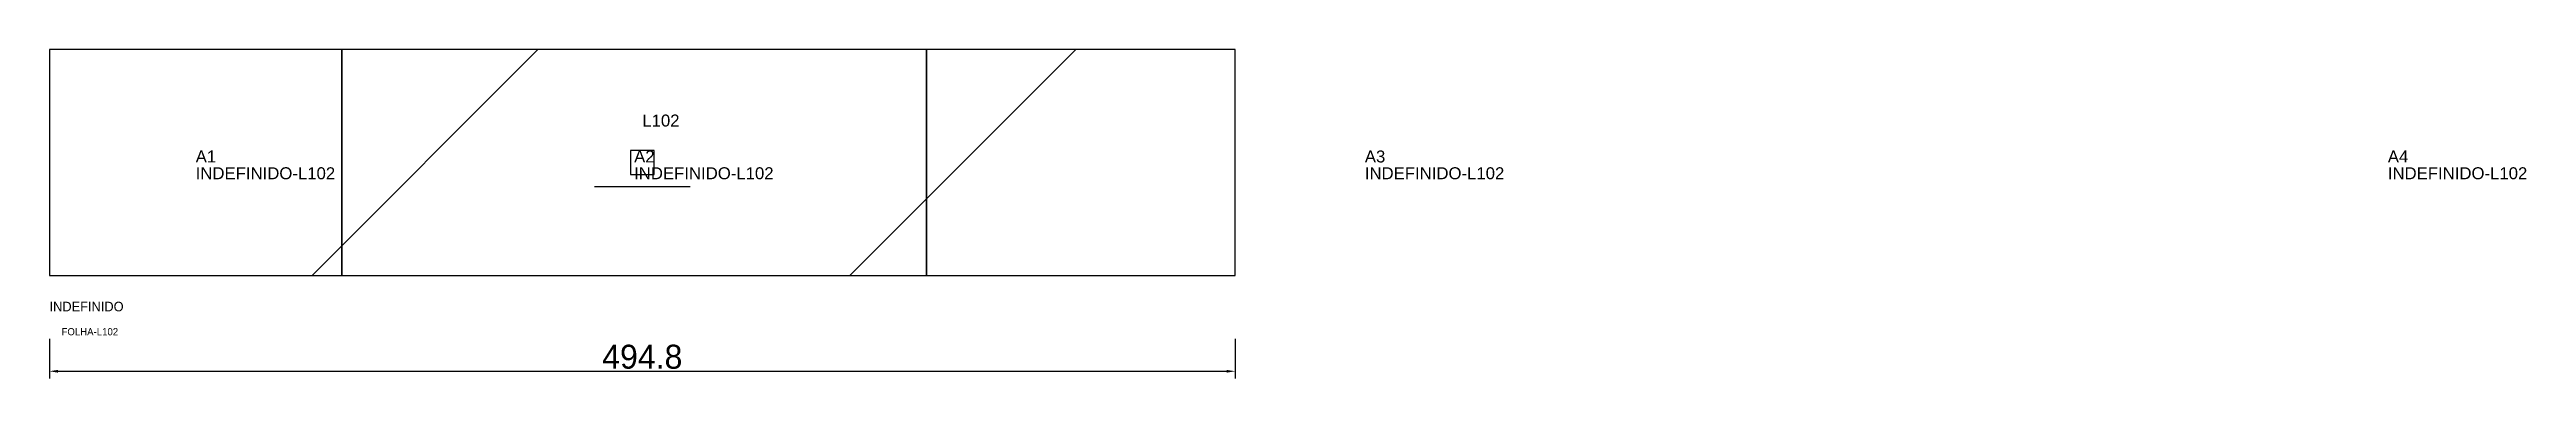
# Model space of a CAD drawing. Header units: metres. Extents: x 222 to 1256, y 64 to 202.
import ezdxf

# ---------------------------------------------------------------- set-up
doc = ezdxf.new("R2010")
doc.units = ezdxf.units.M
for name, color, linetype in [('3', 3, 'CONTINUOUS'), ('AUX00', 7, 'CONTINUOUS'), ('COTA', 241, 'CONTINUOUS'), ('FOLHA', 255, 'CONTINUOUS'), ('Hachura', 251, 'CONTINUOUS'), ('NOMENCLATURA', 7, 'CONTINUOUS'), ('Nível', 160, 'CONTINUOUS'), ('Painéis', 200, 'CONTINUOUS'), ('Pilares', 5, 'CONTINUOUS'), ('SARR_2.2x7', 40, 'CONTINUOUS')]:
    doc.layers.add(name, color=color, linetype=linetype)
doc.styles.add('ARIAL', font='Arial.ttf')
doc.styles.add('STR_STANDARD', font='arial.ttf')
doc.dimstyles.new('EZ DXF', dxfattribs={"dimtxt": 10, "dimasz": 3.5, "dimexe": 3, "dimexo": 1.5, "dimgap": 1, "dimtad": 1, "dimdec": 1, "dimdsep": 46, "dimcen": 2.5, "dimazin": 3, "dimtfac": 1, "dimtmove": 0, "dimatfit": 3})

msp = doc.modelspace()

# ---------------------------------------------------------------- hatches: boundary and pattern name
at = {"layer": 'Hachura'}
h = msp.add_hatch(dxfattribs=at)
h.set_pattern_fill('ANSI31', scale=50)
h.paths.add_polyline_path([(222.2, 107.26), (717.05, 107.26), (717.05, 201.5), (222.2, 201.5)])
h = msp.add_hatch(dxfattribs=at)
h.set_pattern_fill('ANSI31', scale=50)
h.paths.add_polyline_path([(222.2, 107.26), (717.05, 107.26), (717.05, 201.5), (222.2, 201.5)])

# ---------------------------------------------------------------- linework, layer by layer
at = {"layer": '3'}
for points in [[(344.2, 107.26), (344.2, 201.5)], [(344.2, 107.26), (344.2, 201.5)], [(588.2, 107.26), (588.2, 201.5)], [(588.2, 107.26), (588.2, 201.5)]]:
    msp.add_lwpolyline(points, close=True, dxfattribs=at)
at = {"layer": 'Painéis', "color": 200}
for p, q in [((717.05, 201.5), (222.2, 201.5)), ((222.2, 201.5), (222.2, 107.26)), ((717.05, 201.5), (222.2, 201.5)), ((222.2, 201.5), (222.2, 107.26)), ((717.05, 107.26), (717.05, 201.5)), ((717.05, 107.26), (717.05, 201.5)), ((222.2, 107.26), (717.05, 107.26)), ((222.2, 107.26), (717.05, 107.26))]:
    msp.add_line(p, q, dxfattribs=at)
at = {"layer": 'Pilares'}
msp.add_lwpolyline([(464.625, 149.38), (474.625, 149.38), (474.625, 159.38), (464.625, 159.38)], close=True, dxfattribs=at)
msp.add_lwpolyline([(464.625, 149.38), (474.625, 149.38), (474.625, 159.38), (464.625, 159.38)], close=True, dxfattribs=at)
at = {"layer": 'SARR_2.2x7'}
msp.add_line((449.625, 144.38), (489.625, 144.38), dxfattribs=at)
msp.add_line((449.625, 144.38), (489.625, 144.38), dxfattribs=at)

# ---------------------------------------------------------------- texts
at = {"layer": '3', "style": 'STR_STANDARD'}
for s, p in [('A1', (283.2, 154.38)), ('A1', (283.2, 154.38)), ('A2', (466.2, 154.38)), ('A2', (466.2, 154.38)), ('A3', (771.2, 154.38)), ('A3', (771.2, 154.38)), ('A4', (1198.2, 154.38)), ('A4', (1198.2, 154.38))]:
    msp.add_text(s, height=5, dxfattribs=at).set_placement(p)
at = {"layer": 'AUX00', "style": 'STR_STANDARD'}
for p in [(283.2, 147.38), (283.2, 147.38), (466.2, 147.38), (466.2, 147.38), (771.2, 147.38), (771.2, 147.38), (1198.2, 147.38), (1198.2, 147.38)]:
    msp.add_text('INDEFINIDO-L102', height=5, dxfattribs=at).set_placement(p)
at = {"layer": 'FOLHA'}
msp.add_text('FOLHA-L102', height=3, dxfattribs=at).set_placement((227.2, 82.26))
msp.add_text('FOLHA-L102', height=3, dxfattribs=at).set_placement((227.2, 82.26))
at = {"layer": 'NOMENCLATURA', "insert": (469.625, 174.38), "char_height": 5, "attachment_point": 1, "style": 'ARIAL'}
msp.add_mtext('L102', dxfattribs=at)
msp.add_mtext('L102', dxfattribs=at)
at = {"layer": 'Nível'}
msp.add_text('INDEFINIDO', height=4, dxfattribs=at).set_placement((222.2, 92.26))
msp.add_text('INDEFINIDO', height=4, dxfattribs=at).set_placement((222.2, 92.26))

# ---------------------------------------------------------------- dimensions: what is measured, and where the dimension line sits
at = {"layer": 'COTA'}
msp.add_linear_dim(base=(222.2, 67.26), p1=(222.2, 82.26), p2=(717.05, 82.26), dimstyle='EZ DXF', dxfattribs=at).render()
msp.add_linear_dim(base=(222.2, 67.26), p1=(222.2, 82.26), p2=(717.05, 82.26), dimstyle='EZ DXF', dxfattribs=at).render()

doc.saveas('drawing.dxf')
